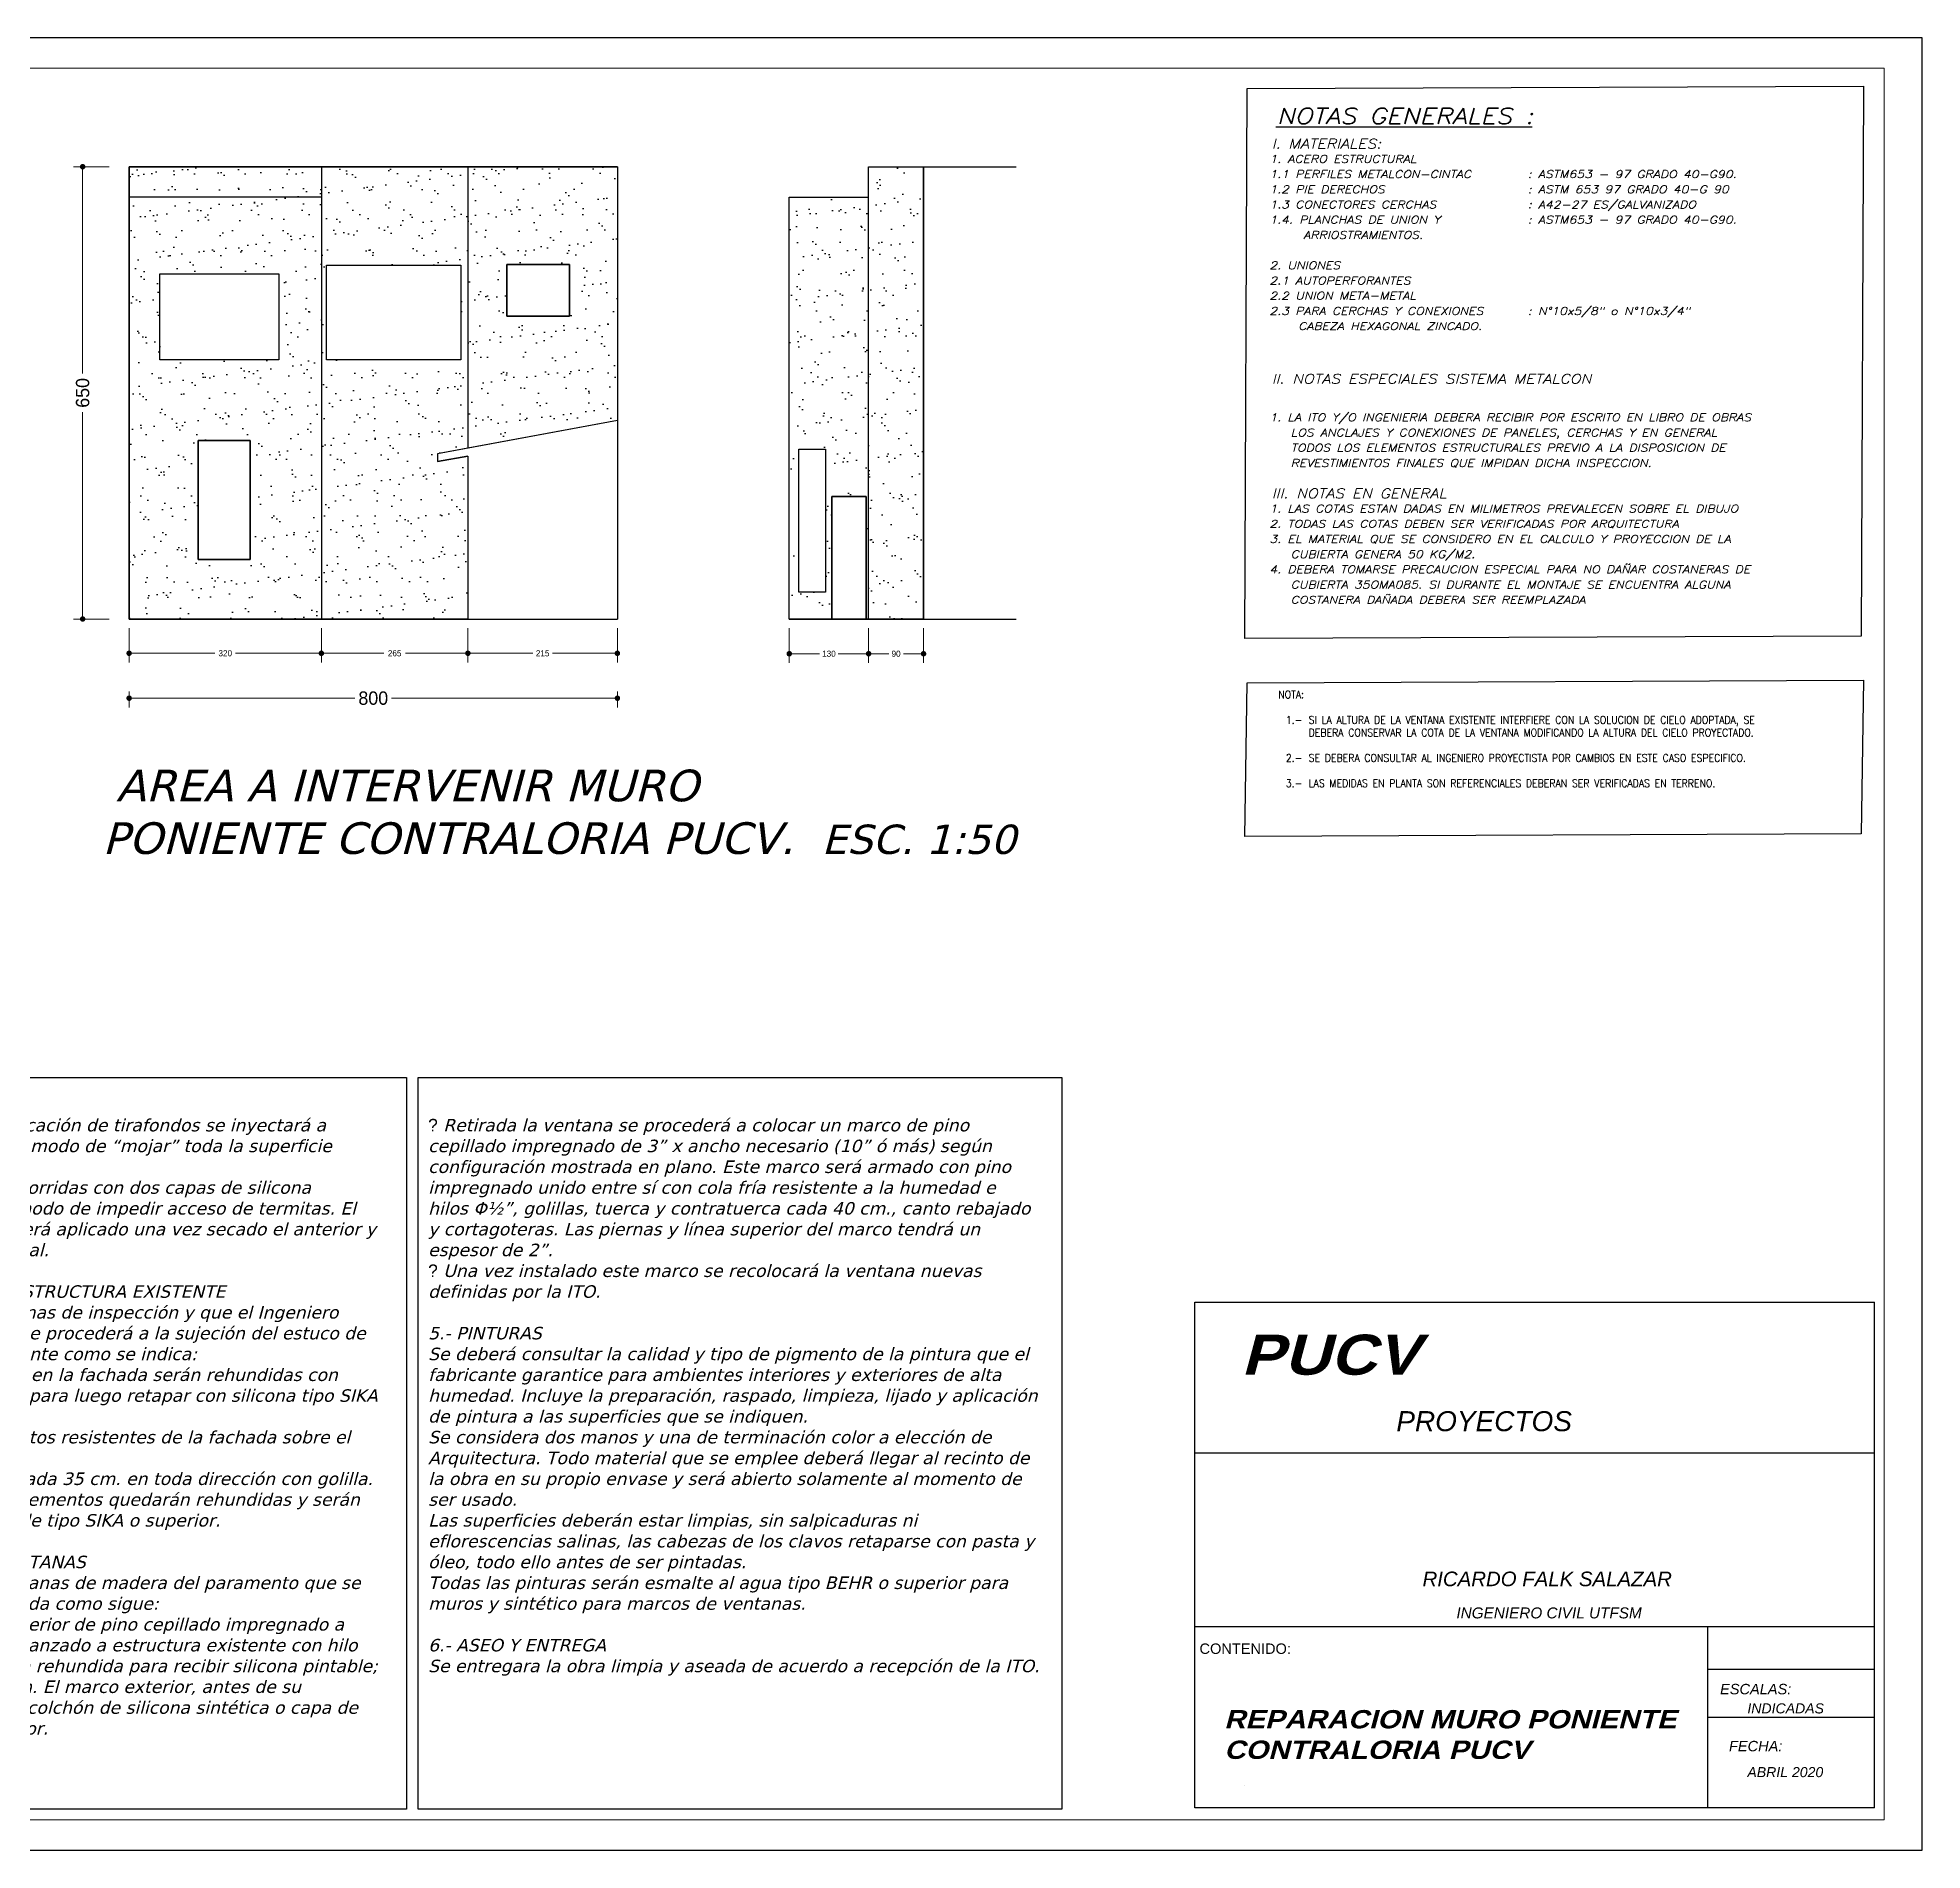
# Model space of a CAD drawing. Header units: millimetres. Extents: x 16 to 499, y 22 to 82.
# Drawn here: x 437.6 to 499.3, y 22.2 to 81.6 of the extents above; entities that cross this region are included whole.
import ezdxf
from ezdxf.enums import TextEntityAlignment as Align

# ---------------------------------------------------------------- set-up
doc = ezdxf.new("R2010")
doc.units = ezdxf.units.MM
doc.linetypes.add('DASHED2', pattern=[0.375, 0.25, -0.125])
doc.layers.get('DEFPOINTS').update_dxf_attribs({"color": 52})
for name, color, linetype in [('08', 8, 'Continuous'), ('2', 2, 'Continuous'), ('GC_Formato Gases Clínicos', 7, 'Continuous'), ('L-01', 8, 'Continuous')]:
    doc.layers.add(name, color=color, linetype=linetype)
doc.layers.add('MUROS', color=7, linetype='Continuous', lineweight=18)
doc.styles.add('1', font='romans.shx', dxfattribs={"height": 40})
doc.styles.add('ARIAL', font='arial.ttf', dxfattribs={"height": 35})
doc.styles.add('ROMANS', font='romans.shx', dxfattribs={"width": 0.9})
doc.styles.add('style2', font='arial.ttf')
doc.dimstyles.get("Standard").update_dxf_attribs({"dimtxt": 0.2, "dimasz": 0.18, "dimexe": 0.3, "dimexo": 0.3, "dimgap": 0.09, "dimtad": 0, "dimdec": 0, "dimlfac": 100, "dimzin": 0, "dimdsep": 46, "dimtxsty": 'Standard', "dimblk": 'DOT', "dimcen": 0, "dimclrd": 2, "dimclre": 2, "dimclrt": 1, "dimadec": 0, "dimazin": 0, "dimtfac": 1, "dimtdec": 0, "dimtix": 1, "dimtofl": 0, "dimtmove": 0, "dimatfit": 0, "dimfxl": 1, "dimtolj": 1, "dimtzin": 0, "dimlwd": 5, "dimlwe": 5, "dimarcsym": 0})
pattern_1 = [(37.5, (78.939, 41.897), (-1.024, 31.3224), [0, -24.7091, 0, -27.6352, 0, -26.416]), (7.5, (78.94, 41.897), (28.7695, 45.877), [0, -13.3299, 0, -22.2707, 0, -8.5344]), (327.5, (58.944, 41.897), (50.6235, 0.092), [0, -8.128, 0, -29.2608, 0, -38.2016]), (317.5, (58.944, 41.897), (48.8676, 14.2675), [0, -4.064, 0, -19.1821, 0, -21.9456])]
pattern_2 = [(37.5, (78.93865, 41.89655), (-0.0336007, 1.0277678), [0, -0.810768, 0, -0.90678, 0, -0.866775]), (7.5, (78.9387, 41.8966), (0.943999, 1.5053327), [0, -0.437388, 0, -0.730758, 0, -0.280035]), (327.5, (78.2826, 41.89655), (1.661084, 0.003018), [0, -0.2667, 0, -0.96012, 0, -1.25349]), (317.5, (78.2826, 41.8966), (1.6034686, 0.4681516), [0, -0.13335, 0, -0.629412, 0, -0.72009])]

# ---------------------------------------------------------------- blocks, each defined once
blk = doc.blocks.new('_Dot')
at = {"color": 0, "linetype": 'ByBlock', "lineweight": -2}
blk.add_line((-0.5, 0), (-1, 0), dxfattribs=at)
at = {"color": 0, "linetype": 'ByBlock', "lineweight": 40, "const_width": 0.5}
blk.add_lwpolyline([(-0.25, 0, 1), (0.25, 0, 1)], format="xyb", close=True, dxfattribs=at)
blk = doc.blocks.new('*D72')
at = {"color": 2, "lineweight": 5, "transparency": 16777216}
for p, q in [((440.567, 60.2), (440.567, 59.685)), ((440.747, 59.985), (447.967, 59.985)), ((456.387, 59.985), (449.167, 59.985)), ((456.567, 60.2), (456.567, 59.685))]:
    blk.add_line(p, q, dxfattribs=at)
at = {"layer": 'DEFPOINTS', "color": 0, "transparency": 16777216}
for p in [(440.567, 60.5), (456.567, 60.5), (456.567, 59.985)]:
    blk.add_point(p, dxfattribs=at)
at = {"color": 2, "lineweight": 5, "transparency": 16777216, "xscale": 0.18, "yscale": 0.18, "zscale": 0.18, "rotation": 180}
blk.add_blockref('_Dot', (440.567, 59.985), dxfattribs=at)
at = {"color": 2, "lineweight": 5, "transparency": 16777216, "xscale": 0.18, "yscale": 0.18, "zscale": 0.18}
blk.add_blockref('_Dot', (456.567, 59.985), dxfattribs=at)
at = {"color": 1, "transparency": 16777216, "insert": (448.567, 59.985), "char_height": 0.2, "attachment_point": 5}
blk.add_mtext('\\A1;{\\H2.1865x;800}', dxfattribs=at)
blk = doc.blocks.new('*D73')
at = {"color": 2, "lineweight": 5, "transparency": 16777216}
for p, q in [((439.913, 77.4), (438.744, 77.4)), ((439.044, 77.22), (439.044, 70.626)), ((439.044, 62.76), (439.044, 69.353)), ((439.913, 62.58), (438.744, 62.58))]:
    blk.add_line(p, q, dxfattribs=at)
at = {"layer": 'DEFPOINTS', "color": 0, "transparency": 16777216}
for p in [(439.044, 77.4), (440.213, 77.4), (440.213, 62.58)]:
    blk.add_point(p, dxfattribs=at)
at = {"color": 2, "lineweight": 5, "transparency": 16777216, "xscale": 0.18, "yscale": 0.18, "zscale": 0.18}
for p, rotation in [((439.044, 77.4), 90), ((439.044, 62.58), 270)]:
    blk.add_blockref('_Dot', p, dxfattribs=dict(at, rotation=rotation))
at = {"color": 1, "transparency": 16777216, "insert": (439.044, 69.99), "char_height": 0.2, "attachment_point": 5, "rotation": 90}
blk.add_mtext('\\A1;{\\H2.1865x;650}', dxfattribs=at)
blk = doc.blocks.new('*D74')
at = {"color": 2, "lineweight": 5, "transparency": 16777216}
for p, q in [((440.567, 62.28), (440.567, 61.157)), ((446.867, 62.28), (446.867, 61.157)), ((440.747, 61.457), (443.377, 61.457)), ((446.687, 61.457), (444.057, 61.457))]:
    blk.add_line(p, q, dxfattribs=at)
at = {"layer": 'DEFPOINTS', "color": 0, "transparency": 16777216}
for p in [(440.567, 62.58), (446.867, 62.58), (446.867, 61.457)]:
    blk.add_point(p, dxfattribs=at)
at = {"color": 2, "lineweight": 5, "transparency": 16777216, "xscale": 0.18, "yscale": 0.18, "zscale": 0.18, "rotation": 180}
blk.add_blockref('_Dot', (440.567, 61.457), dxfattribs=at)
at = {"color": 2, "lineweight": 5, "transparency": 16777216, "xscale": 0.18, "yscale": 0.18, "zscale": 0.18}
blk.add_blockref('_Dot', (446.867, 61.457), dxfattribs=at)
at = {"color": 1, "transparency": 16777216, "insert": (443.717, 61.457), "char_height": 0.2, "attachment_point": 5}
blk.add_mtext('\\A1;320', dxfattribs=at)
blk = doc.blocks.new('*D75')
at = {"color": 2, "lineweight": 5, "transparency": 16777216}
for p, q in [((446.867, 62.28), (446.867, 61.157)), ((451.667, 62.28), (451.667, 61.157)), ((447.047, 61.457), (448.91, 61.457)), ((451.487, 61.457), (449.624, 61.457))]:
    blk.add_line(p, q, dxfattribs=at)
at = {"layer": 'DEFPOINTS', "color": 0, "transparency": 16777216}
for p in [(446.867, 62.58), (451.667, 62.58), (451.667, 61.457)]:
    blk.add_point(p, dxfattribs=at)
at = {"color": 2, "lineweight": 5, "transparency": 16777216, "xscale": 0.18, "yscale": 0.18, "zscale": 0.18, "rotation": 180}
blk.add_blockref('_Dot', (446.867, 61.457), dxfattribs=at)
at = {"color": 2, "lineweight": 5, "transparency": 16777216, "xscale": 0.18, "yscale": 0.18, "zscale": 0.18}
blk.add_blockref('_Dot', (451.667, 61.457), dxfattribs=at)
at = {"color": 1, "transparency": 16777216, "insert": (449.267, 61.457), "char_height": 0.2, "attachment_point": 5}
blk.add_mtext('\\A1;265', dxfattribs=at)
blk = doc.blocks.new('*D76')
at = {"color": 2, "lineweight": 5, "transparency": 16777216}
for p, q in [((451.667, 62.28), (451.667, 61.157)), ((456.567, 62.28), (456.567, 61.157)), ((451.847, 61.457), (453.794, 61.457)), ((456.387, 61.457), (454.44, 61.457))]:
    blk.add_line(p, q, dxfattribs=at)
at = {"layer": 'DEFPOINTS', "color": 0, "transparency": 16777216}
for p in [(451.667, 62.58), (456.567, 62.58), (456.567, 61.457)]:
    blk.add_point(p, dxfattribs=at)
at = {"color": 2, "lineweight": 5, "transparency": 16777216, "xscale": 0.18, "yscale": 0.18, "zscale": 0.18, "rotation": 180}
blk.add_blockref('_Dot', (451.667, 61.457), dxfattribs=at)
at = {"color": 2, "lineweight": 5, "transparency": 16777216, "xscale": 0.18, "yscale": 0.18, "zscale": 0.18}
blk.add_blockref('_Dot', (456.567, 61.457), dxfattribs=at)
at = {"color": 1, "transparency": 16777216, "insert": (454.117, 61.457), "char_height": 0.2, "attachment_point": 5}
blk.add_mtext('\\A1;215', dxfattribs=at)
blk = doc.blocks.new('*D77')
at = {"color": 2, "lineweight": 5, "transparency": 16777216}
for p, q in [((462.199, 62.28), (462.199, 61.142)), ((464.799, 62.28), (464.799, 61.142)), ((462.379, 61.442), (463.192, 61.442)), ((464.619, 61.442), (463.806, 61.442))]:
    blk.add_line(p, q, dxfattribs=at)
at = {"layer": 'DEFPOINTS', "color": 0, "transparency": 16777216}
for p in [(462.199, 62.58), (464.799, 62.58), (464.799, 61.442)]:
    blk.add_point(p, dxfattribs=at)
at = {"color": 2, "lineweight": 5, "transparency": 16777216, "xscale": 0.18, "yscale": 0.18, "zscale": 0.18, "rotation": 180}
blk.add_blockref('_Dot', (462.199, 61.442), dxfattribs=at)
at = {"color": 2, "lineweight": 5, "transparency": 16777216, "xscale": 0.18, "yscale": 0.18, "zscale": 0.18}
blk.add_blockref('_Dot', (464.799, 61.442), dxfattribs=at)
at = {"color": 1, "transparency": 16777216, "insert": (463.499, 61.442), "char_height": 0.2, "attachment_point": 5}
blk.add_mtext('\\A1;130', dxfattribs=at)
blk = doc.blocks.new('*D78')
at = {"color": 2, "lineweight": 5, "transparency": 16777216}
for p, q in [((464.799, 62.28), (464.799, 61.142)), ((466.599, 62.28), (466.599, 61.142)), ((464.979, 61.442), (465.459, 61.442)), ((466.419, 61.442), (465.939, 61.442))]:
    blk.add_line(p, q, dxfattribs=at)
at = {"layer": 'DEFPOINTS', "color": 0, "transparency": 16777216}
for p in [(464.799, 62.58), (466.599, 62.58), (466.599, 61.442)]:
    blk.add_point(p, dxfattribs=at)
at = {"color": 2, "lineweight": 5, "transparency": 16777216, "xscale": 0.18, "yscale": 0.18, "zscale": 0.18, "rotation": 180}
blk.add_blockref('_Dot', (464.799, 61.442), dxfattribs=at)
at = {"color": 2, "lineweight": 5, "transparency": 16777216, "xscale": 0.18, "yscale": 0.18, "zscale": 0.18}
blk.add_blockref('_Dot', (466.599, 61.442), dxfattribs=at)
at = {"color": 1, "transparency": 16777216, "insert": (465.699, 61.442), "char_height": 0.2, "attachment_point": 5}
blk.add_mtext('\\A1;90', dxfattribs=at)

msp = doc.modelspace()

# ---------------------------------------------------------------- hatches: boundary and pattern name
h = msp.add_hatch()
h.set_pattern_fill('AR-SAND', color=1, scale=0.64)
h.set_pattern_definition(pattern_1)
h.paths.add_polyline_path([(440.567, 62.58), (440.567, 77.4), (456.567, 77.4), (456.567, 69.08), (450.674, 67.997), (450.674, 67.74), (451.667, 67.922), (451.667, 62.58)])
h = msp.add_hatch()
h.set_pattern_fill('AR-SAND', color=1, scale=0.64)
h.set_pattern_definition(pattern_1)
h.paths.add_polyline_path([(440.567, 62.58), (440.567, 77.4), (456.567, 77.4), (456.567, 69.08), (450.674, 67.997), (450.674, 67.74), (451.667, 67.922), (451.667, 62.58)])
h = msp.add_hatch()
h.set_pattern_fill('AR-SAND', color=2, scale=0.021)
h.set_pattern_definition(pattern_2)
h.paths.add_polyline_path([(445.47, 71.076), (441.57, 71.076), (441.57, 73.896), (445.47, 73.896)], flags=16)
h.paths.add_polyline_path([(451.439, 71.076), (447.039, 71.076), (447.039, 74.176), (451.439, 74.176)], flags=16)
h.paths.add_polyline_path([(455, 72.5), (452.94, 72.5), (452.94, 74.2), (455, 74.2)], flags=16)
h.paths.add_polyline_path([(444.533, 64.53), (442.826, 64.53), (442.826, 68.43), (444.533, 68.43)], flags=16)
h.paths.add_polyline_path([(440.567, 62.58), (440.567, 77.4), (456.567, 77.4), (456.567, 69.08), (450.674, 67.997), (450.674, 67.74), (451.667, 67.922), (451.667, 62.58)])
h = msp.add_hatch()
h.set_pattern_fill('AR-SAND', color=2, scale=0.021)
h.set_pattern_definition(pattern_2)
h.paths.add_polyline_path([(462.509, 68.142), (463.389, 68.142), (463.389, 63.459), (462.509, 63.459)])
h.paths.add_polyline_path([(464.718, 66.59), (464.718, 62.58), (466.599, 62.58), (466.599, 77.4), (464.799, 77.4), (464.799, 76.4), (462.199, 76.4), (462.199, 62.58), (463.591, 62.58), (463.591, 66.59)])

# ---------------------------------------------------------------- linework, layer by layer
for p, q in [((440.567, 77.4), (440.567, 62.58)), ((456.567, 77.4), (440.567, 77.4)), ((446.867, 77.4), (446.867, 62.58)), ((451.667, 77.4), (451.667, 68.18)), ((456.567, 77.4), (456.567, 62.58)), ((456.567, 77.4), (456.567, 62.58)), ((456.567, 69.08), (451.667, 68.18)), ((451.667, 68.18), (450.674, 67.997)), ((451.667, 67.922), (450.674, 67.74)), ((451.667, 67.922), (451.667, 62.58)), ((440.567, 62.58), (456.567, 62.58))]:
    msp.add_line(p, q)
at = {"color": 7}
for p, q in [((464.799, 77.4), (469.631, 77.4)), ((464.799, 62.58), (464.799, 77.4)), ((466.599, 62.58), (466.599, 77.4)), ((446.867, 76.4), (440.567, 76.4)), ((462.199, 76.4), (464.799, 76.4)), ((462.199, 62.58), (462.199, 76.4)), ((450.674, 67.997), (450.674, 67.74)), ((462.199, 62.58), (469.631, 62.58)), ((464.799, 62.58), (466.599, 62.58))]:
    msp.add_line(p, q, dxfattribs=at)
at = {"color": 5, "linetype": 'DASHED2', "lineweight": 50, "ltscale": 1.8}
msp.add_line((477.124, 24.367), (477.124, 24.367), dxfattribs=at)
at = {"color": 6}
for points in [[(497.326, 62.023), (477.132, 61.944), (477.202, 79.962), (497.397, 80.042)], [(447.039, 74.176), (451.439, 74.176), (451.439, 71.076), (447.039, 71.076)], [(452.94, 72.5), (455, 72.5), (455, 74.2), (452.94, 74.2)], [(441.57, 73.896), (445.47, 73.896), (445.47, 71.076), (441.57, 71.076)], [(442.826, 64.53), (444.533, 64.53), (444.533, 68.43), (442.826, 68.43)], [(497.326, 55.537), (477.132, 55.457), (477.202, 60.493), (497.397, 60.572)]]:
    msp.add_lwpolyline(points, close=True, dxfattribs=at)
at = {"color": 2}
for points in [[(440.567, 62.58), (440.567, 77.4), (456.567, 77.4), (456.567, 69.08), (450.674, 67.997), (450.674, 67.74), (451.667, 67.922), (451.667, 62.58), (440.567, 62.58)], [(462.199, 62.58), (462.199, 76.4), (464.799, 76.4), (464.799, 77.4), (466.599, 77.4), (466.599, 62.58), (462.199, 62.58)]]:
    msp.add_lwpolyline(points, dxfattribs=at)
at = {"color": 7, "true_color": 0xffffff}
msp.add_lwpolyline([(446.867, 62.58), (440.567, 62.58), (440.567, 77.4), (446.867, 77.4)], close=True, dxfattribs=at)
at = {"color": 2}
for points in [[(451.439, 71.076), (447.039, 71.076), (447.039, 74.176), (451.439, 74.176)], [(455, 72.5), (452.94, 72.5), (452.94, 74.2), (455, 74.2)], [(445.47, 71.076), (441.57, 71.076), (441.57, 73.896), (445.47, 73.896)], [(444.533, 64.53), (442.826, 64.53), (442.826, 68.43), (444.533, 68.43)], [(463.389, 63.459), (462.509, 63.459), (462.509, 68.142), (463.389, 68.142)], [(463.591, 62.58), (464.718, 62.58), (464.718, 66.59), (463.591, 66.59)], [(449.66, 23.574), (428.562, 23.574), (428.562, 47.552), (449.66, 47.552)], [(471.134, 23.574), (450.036, 23.574), (450.036, 47.552), (471.134, 47.552)]]:
    msp.add_lwpolyline(points, close=True, dxfattribs=at)
at = {"color": 219, "true_color": 0x642165}
for points in [[(463.389, 63.459), (462.509, 63.459), (462.509, 68.142), (463.389, 68.142)], [(464.718, 62.58), (463.591, 62.58), (463.591, 66.59), (464.718, 66.59)], [(440.567, 62.58), (446.867, 62.58), (446.867, 62.58), (440.567, 62.58)]]:
    msp.add_lwpolyline(points, close=True, dxfattribs=at)
at = {"layer": '08', "linetype": 'Continuous'}
msp.add_lwpolyline([(381.925, 81.63), (381.925, 22.23), (499.328, 22.23), (499.328, 81.63), (381.925, 81.63)], dxfattribs=at)
at = {"layer": 'GC_Formato Gases Clínicos'}
for p, q in [((497.762, 23.622), (497.762, 40.191)), ((475.487, 35.26), (497.762, 35.26)), ((475.487, 29.562), (497.762, 29.562)), ((492.285, 29.562), (492.285, 23.622)), ((492.285, 28.171), (497.762, 28.171)), ((492.285, 26.592), (497.762, 26.592))]:
    msp.add_line(p, q, dxfattribs=at)
at = {"layer": 'GC_Formato Gases Clínicos', "ltscale": 0.01}
msp.add_lwpolyline([(497.762, 23.622), (475.487, 23.622), (475.487, 40.191), (497.762, 40.191)], dxfattribs=at)
at = {"layer": 'MUROS', "color": 4, "linetype": 'Continuous', "lineweight": 0}
msp.add_lwpolyline([(384.41, 80.63), (384.41, 23.23), (498.08, 23.23), (498.08, 80.63)], close=True, dxfattribs=at)

# ---------------------------------------------------------------- texts
at = {"color": 7, "style": 'ROMANS', "oblique": 15, "width": 1.2}
for s, p in [('I. MATERIALES:', (478.009, 78.155)), ('II. NOTAS ESPECIALES SISTEMA METALCON', (478.009, 70.453)), ('III. NOTAS EN GENERAL', (478.009, 66.696))]:
    msp.add_text(s, height=0.31139, dxfattribs=at).set_placement(p, align=Align.MIDDLE_LEFT)
at = {"color": 4, "insert": (439.691, 57.643), "char_height": 1.0348, "width": 35.82462, "attachment_point": 1, "style": '1'}
msp.add_mtext('{\\fVerdana|b0|i1|c0|p34; AREA A INTERVENIR MURO\\PPONIENTE CONTRALORIA PUCV.  \\H0.92598x;ESC. 1:50}', dxfattribs=at)
at = {"color": 2, "char_height": 0.408898, "width": 19.92872, "attachment_point": 1}
for s, insert in [('{\\fArial|b0|i1|c186|p34;\uf0b7\\fVerdana|b0|i1|c186|p34; \\fVerdana|b0|i1|c0|p34;En cada orificio para la colocación de tirafondos se inyectará a presión el líquido indicado de modo de “mojar” toda la superficie interna del muro a intervenir.\\P\\fArial|b0|i1|c186|p34;\uf0b7\\fVerdana|b0|i1|c186|p34; \\fVerdana|b0|i1|c0|p34;Todas las uniones serán recorridas con dos capas de silicona sintética SIKA o superior de modo de impedir acceso de termitas. El segundo cordón de silicona será aplicado una vez secado el anterior y será de color diferente al inicial.\\P\\P3.- SUJECION DE ESTUCO A ESTRUCTURA EXISTENTE\\PUna vez ejecutadas las ventanas de inspección y que el Ingeniero Calculista de su aprobación, se procederá a la sujeción del estuco de fachada a la estructura existente como se indica:\\P\\fArial|b0|i1|c186|p34;\uf0b7\\fVerdana|b0|i1|c186|p34; \\fVerdana|b0|i1|c0|p34;Todas las fisuras existentes en la fachada serán rehundidas con maquinaria de tipo mecánico para luego retapar con silicona tipo SIKA o superior.\\P\\fArial|b0|i1|c186|p34;\uf0b7\\fVerdana|b0|i1|c186|p34; \\fVerdana|b0|i1|c0|p34;Fijar cada eje de los elementos resistentes de la fachada sobre el estuco presente.\\P\\fArial|b0|i1|c186|p34;\uf0b7\\fVerdana|b0|i1|c186|p34; \\fVerdana|b0|i1|c0|p34;Instalar tirafondo Φ¼”x5” cada 35 cm. en toda dirección con golilla. Todas las cabezas de estos elementos quedarán rehundidas y serán retapadas con silicona pintable tipo SIKA o superior.\\P\\P4.- REPARACION SECTOR VENTANAS\\PEl área que involucra las ventanas de madera del paramento que se está reparando será intervenida como sigue:\\P\\fArial|b0|i1|c186|p34;\uf0b7\\fVerdana|b0|i1|c186|p34; \\fVerdana|b0|i1|c0|p34;Instalar marco interior y exterior de pino cepillado impregnado a presión y vacío de 1½”x4” afianzado a estructura existente con hilo Φ½”, golillas y tuerca, cabeza rehundida para recibir silicona pintable; se colocaran hilos cada 35 cm. El marco exterior, antes de su colocación se instalara sobre colchón de silicona sintética o capa de goma lisa de 5 mm. de espesor.}', (428.895, 46.199)), ('{\\fArial|b0|i1|c186|p34;\uf0b7\\fVerdana|b0|i1|c186|p34; \\fVerdana|b0|i1|c0|p34;Retirada la ventana se procederá a colocar un marco de pino cepillado impregnado de 3” x ancho necesario (10” ó más) según configuración mostrada en plano. Este marco será armado con pino impregnado unido entre sí con cola fría resistente a la humedad e hilos Φ½”, golillas, tuerca y contratuerca cada 40 cm., canto rebajado y cortagoteras. Las piernas y línea superior del marco tendrá un espesor de 2”.\\P\\fArial|b0|i1|c186|p34;\uf0b7\\fVerdana|b0|i1|c186|p34; \\fVerdana|b0|i1|c0|p34;Una vez instalado este marco se recolocará la ventana nuevas definidas por la ITO.\\P\\P5.- PINTURAS\\PSe deberá consultar la calidad y tipo de pigmento de la pintura que el fabricante garantice para ambientes interiores y exteriores de alta humedad. Incluye la preparación, raspado, limpieza, lijado y aplicación de pintura a las superficies que se indiquen.\\PSe considera dos manos y una de terminación color a elección de Arquitectura. Todo material que se emplee deberá llegar al recinto de la obra en su propio envase y será abierto solamente al momento de ser usado.\\PLas superficies deberán estar limpias, sin salpicaduras ni eflorescencias salinas, las cabezas de los clavos retaparse con pasta y óleo, todo ello antes de ser pintadas.\\PTodas las pinturas serán esmalte al agua tipo BEHR o superior para muros y sintético para marcos de ventanas.\\P\\P6.- ASEO Y ENTREGA\\PSe entregara la obra limpia y aseada de acuerdo a recepción de la ITO.}', (450.364, 46.199))]:
    msp.add_mtext(s, dxfattribs=dict(at, insert=insert))
at = {"layer": '2', "color": 7, "style": 'ROMANS', "oblique": 15, "width": 1.2}
msp.add_text('%%uNOTAS GENERALES :', height=0.517, dxfattribs=at).set_placement((478.174, 78.809, -0.05))
for s, height, p in [('1. ACERO ESTRUCTURAL', 0.24911, (477.933, 77.657)), ('1.1 PERFILES METALCON-CINTAC ', 0.24911, (477.933, 77.159)), (': ASTM653 - 97 GRADO 40-G90.', 0.24911, (486.401, 77.159)), ('1.2 PIE DERECHOS', 0.24911, (477.933, 76.661)), (': ASTM 653 97 GRADO 40-G 90', 0.24911, (486.401, 76.661)), ('1.3 CONECTORES CERCHAS', 0.24911, (477.933, 76.162)), (': A42-27 ES/GALVANIZADO', 0.24911, (486.401, 76.162)), ('1.4. PLANCHAS DE UNION Y', 0.24911, (477.933, 75.664)), (': ASTM653 - 97 GRADO 40-G90.', 0.24911, (486.401, 75.664)), ('ARRIOSTRAMIENTOS.', 0.24911, (479.045, 75.166)), ('2. UNIONES', 0.2491, (477.933, 74.17)), ('2.1 AUTOPERFORANTES', 0.24911, (477.933, 73.671)), ('2.2 UNION META-METAL', 0.24911, (477.933, 73.173)), ('2.3 PARA CERCHAS Y CONEXIONES', 0.24911, (477.933, 72.675)), ('CABEZA HEXAGONAL ZINCADO.', 0.24911, (478.877, 72.177)), (': N%%D10x5/8" o N%%D10x3/4"', 0.24911, (486.401, 72.675)), ('1. LA ITO Y/O INGENIERIA DEBERA RECIBIR POR ESCRITO EN LIBRO DE OBRAS', 0.24911, (477.933, 69.187)), ('LOS ANCLAJES Y CONEXIONES DE PANELES, CERCHAS Y EN GENERAL ', 0.24911, (478.63, 68.689)), ('TODOS LOS ELEMENTOS ESTRUCTURALES PREVIO A LA DISPOSICION DE', 0.24911, (478.63, 68.191)), ('REVESTIMIENTOS FINALES QUE IMPIDAN DICHA INSPECCION.', 0.24911, (478.63, 67.693)), ('1. LAS COTAS ESTAN DADAS EN MILIMETROS PREVALECEN SOBRE EL DIBUJO', 0.24911, (477.933, 66.198)), ('2. TODAS LAS COTAS DEBEN SER VERIFICADAS POR ARQUITECTURA', 0.24911, (477.933, 65.7)), ('3. EL MATERIAL QUE SE CONSIDERO EN EL CALCULO Y PROYECCION DE LA', 0.24911, (477.933, 65.202)), ('CUBIERTA GENERA 50 KG/M2.', 0.24911, (478.63, 64.703)), ('4. DEBERA TOMARSE PRECAUCION ESPECIAL PARA NO DAÑAR COSTANERAS DE', 0.24911, (477.933, 64.205)), ('CUBIERTA 35OMA085. SI DURANTE EL MONTAJE SE ENCUENTRA ALGUNA', 0.24911, (478.63, 63.707)), ('COSTANERA DAÑADA DEBERA SER REEMPLAZADA', 0.24911, (478.63, 63.209))]:
    msp.add_text(s, height=height, dxfattribs=at).set_placement(p, align=Align.MIDDLE_LEFT)
at = {"layer": '2', "color": 7, "insert": (478.222, 60.229), "char_height": 0.249109, "width": 17.79908, "attachment_point": 1, "style": 'ROMANS'}
msp.add_mtext('\\A1;NOTA:\\P\\P\\pi-0.74733,l0.99644,t0.99644;1.-^ISI LA ALTURA DE LA VENTANA EXISTENTE INTERFIERE CON LA SOLUCION DE CIELO ADOPTADA, SE DEBERA CONSERVAR LA COTA DE LA VENTANA MODIFICANDO LA ALTURA DEL CIELO PROYECTADO.\\P\\pi0,l0,tz;\\P\\pi-0.74733,l0.99644,t0.99644;2.-^ISE DEBERA CONSULTAR AL INGENIERO PROYECTISTA POR CAMBIOS EN ESTE CASO ESPECIFICO.\\P\\pi0,l0,tz;\\P\\pi-0.74733,l0.99644,t0.99644;3.-^ILAS MEDIDAS EN PLANTA SON REFERENCIALES DEBERAN SER VERIFICADAS EN TERRENO.', dxfattribs=at)
at = {"layer": 'GC_Formato Gases Clínicos'}
for s, insert, char_height, width, attachment_point, style in [('\\A1;{\\fArial|b0|i1|c0|p34;RICARDO FALK SALAZAR}', (482.951, 31.121), 0.47847, 9.30777, 4, 'style2'), ('\\A1;{\\fArial|b0|i1|c0|p34;INGENIERO CIVIL UTFSM}', (484.061, 30.007), 0.35886, 6.98083, 4, 'style2'), ('\\A1;CONTENIDO:', (477.14, 28.835), 0.34155, 9.30777, 5, 'ARIAL'), ('\\A1;{\\fArial|b0|i1|c0|p34;ESCALAS:}', (493.868, 27.511), 0.34155, 9.30777, 5, 'ARIAL'), ('\\A1;\\pi0.44756;{\\fArial Black|b0|i1|c0|p34;\\H0.8x;REPARACION MURO PONIENTE \\P\\pi2.7946;CONTRALORIA PUCV     \\H1.25x;      }\\P\\pi0; ', (476.004, 25.446), 0.75, 15.42159, 4, 'style2'), ('\\A1; {\\fArial|b0|i1|c0|p34;\\H0.68969x;INDICADAS}', (493.41, 26.879), 0.47847, 9.30777, 4, 'style2'), ('\\A1;{\\fArial|b0|i1|c0|p34;FECHA:}', (493.868, 25.643), 0.34155, 9.30777, 5, 'ARIAL'), ('\\A1; {\\fArial|b0|i1|c0|p34;\\H0.68969x;ABRIL 2020}', (493.41, 24.79), 0.47847, 9.30777, 4, 'style2')]:
    msp.add_mtext(s, dxfattribs=dict(at, insert=insert, char_height=char_height, width=width, attachment_point=attachment_point, style=style))
at = {"layer": 'L-01', "color": 2, "insert": (477.009, 39.128), "char_height": 1.31227, "attachment_point": 1}
msp.add_mtext_dynamic_manual_height_columns('{\\fArial Black|b0|i1|c0|p34;\\C7;PUCV}', width=1265.56413, gutter_width=1, heights=[0], dxfattribs=at)
at = {"layer": 'L-01', "color": 7, "true_color": 0xddf6fe, "insert": (482.092, 36.621), "char_height": 0.65613, "width": 7.16486, "attachment_point": 1}
msp.add_mtext('\\A1;{\\fArial|b0|i1|c0|p34;PROYECTOS}', dxfattribs=at)

# ---------------------------------------------------------------- dimensions: what is measured, and where the dimension line sits
at = {"color": 2}
dim = msp.add_linear_dim(base=(439.044, 77.4), p1=(440.213, 62.58), p2=(440.213, 77.4), angle=90, text='{\\H2.1865x;650}', dimstyle='Standard', dxfattribs=at)
dim.commit()
dim.dimension.update_dxf_attribs({"geometry": '*D73', "text_midpoint": (439.044, 69.99)})
at = {"color": 219, "true_color": 0x642165}
for base, p1, p2, text, picture, middle in [((446.867, 61.457), (440.567, 62.58), (446.867, 62.58), '320', '*D74', (443.717, 61.457)), ((451.667, 61.457), (446.867, 62.58), (451.667, 62.58), '265', '*D75', (449.267, 61.457)), ((456.567, 61.457), (451.667, 62.58), (456.567, 62.58), '215', '*D76', (454.117, 61.457)), ((464.799, 61.442), (462.199, 62.58), (464.799, 62.58), '130', '*D77', (463.499, 61.442)), ((466.599, 61.442), (464.799, 62.58), (466.599, 62.58), '90', '*D78', (465.699, 61.442))]:
    dim = msp.add_linear_dim(base=base, p1=p1, p2=p2, text=text, dimstyle='Standard', dxfattribs=at)
    dim.commit()
    dim.dimension.update_dxf_attribs({"geometry": picture, "text_midpoint": middle})
at = {"color": 2}
dim = msp.add_linear_dim(base=(456.567, 59.985), p1=(440.567, 60.5), p2=(456.567, 60.5), text='{\\H2.1865x;800}', dimstyle='Standard', dxfattribs=at)
dim.commit()
dim.dimension.update_dxf_attribs({"geometry": '*D72', "text_midpoint": (448.567, 59.985)})

doc.saveas('drawing.dxf')
